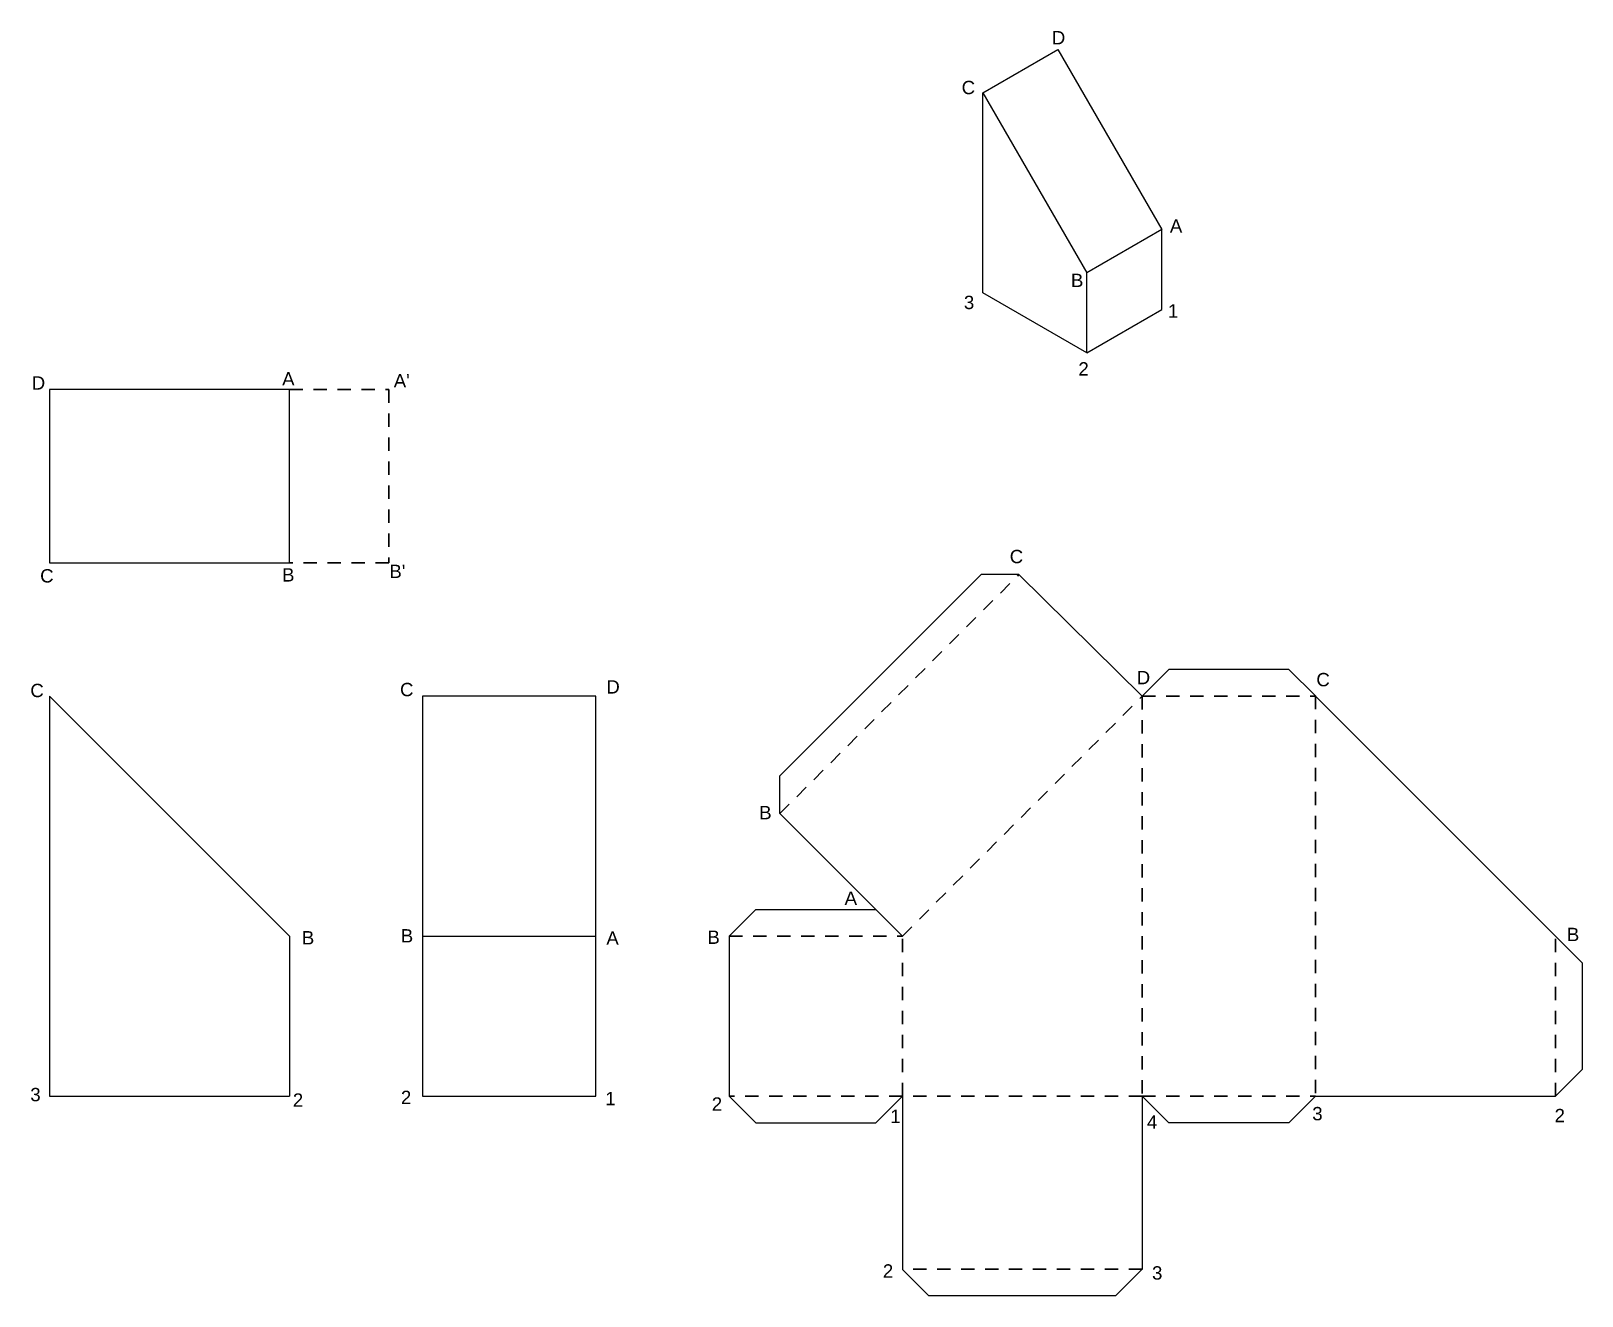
# Model space of a CAD drawing. Header units: inches. Extents: x 1.8 to 16.4, y 0.1 to 12.
import ezdxf

# ---------------------------------------------------------------- set-up
doc = ezdxf.new("R2010")
doc.units = ezdxf.units.IN
doc.header["$MEASUREMENT"] = 0
doc.linetypes.add('HIDDEN2', pattern=[0.1875, 0.125, -0.0625])
doc.layers.add('Hidden', color=7, linetype='HIDDEN2', lineweight=30)
doc.styles.get("Standard").update_dxf_attribs({"font": 'arial.ttf'})

msp = doc.modelspace()

# ---------------------------------------------------------------- linework, layer by layer
for p, q in [((10.755, 11.406), (11.459, 11.812)), ((11.459, 11.812), (12.433, 10.125)), ((10.755, 9.531), (10.755, 11.406)), ((10.755, 11.406), (11.729, 9.719)), ((12.433, 10.125), (11.729, 9.719)), ((12.433, 9.375), (12.433, 10.125)), ((11.729, 8.969), (11.729, 9.719)), ((11.729, 8.969), (10.755, 9.531)), ((11.729, 8.969), (12.433, 9.375)), ((2, 8.625), (2, 7)), ((4.25, 8.625), (2, 8.625)), ((4.25, 7), (4.25, 8.625)), ((2, 7), (4.25, 7)), ((10.738, 6.89), (8.851, 5.003)), ((11.092, 6.89), (10.738, 6.89)), ((11.092, 6.89), (12.25, 5.75)), ((12.25, 5.75), (12.5, 6)), ((13.626, 6), (12.5, 6)), ((13.875, 5.752), (13.626, 6)), ((2, 5.75), (2, 2)), ((2, 5.75), (4.25, 3.5)), ((5.5, 5.75), (5.5, 2)), ((7.125, 5.75), (5.5, 5.75)), ((7.125, 2), (7.125, 5.75)), ((16.125, 3.5), (13.875, 5.75)), ((8.851, 4.649), (8.851, 5.003)), ((10, 3.5), (8.851, 4.649)), ((8.375, 3.5), (8.625, 3.75)), ((8.625, 3.75), (9.75, 3.75)), ((10, 3.5), (9.75, 3.75)), ((4.25, 3.5), (4.25, 2)), ((5.5, 3.5), (7.125, 3.5)), ((8.375, 3.5), (8.375, 2)), ((16.125, 3.5), (16.375, 3.25)), ((16.375, 3.25), (16.375, 2.25)), ((16.125, 2), (16.375, 2.25)), ((2, 2), (4.25, 2)), ((5.5, 2), (7.125, 2)), ((8.375, 2), (8.625, 1.75)), ((10, 2), (9.75, 1.75)), ((10, 2), (10, 0.375)), ((12.25, 2), (12.25, 0.375)), ((12.25, 2), (12.5, 1.75)), ((13.875, 2), (13.625, 1.75)), ((13.875, 2), (16.125, 2)), ((8.625, 1.75), (9.75, 1.75)), ((13.625, 1.75), (12.5, 1.75)), ((10, 0.375), (10.248, 0.127)), ((12.25, 0.377), (12, 0.127)), ((12, 0.127), (10.248, 0.127))]:
    msp.add_line(p, q)
at = {"layer": 'Hidden'}
for p, q in [((4.25, 8.625), (5.182, 8.625)), ((5.182, 8.625), (5.182, 7)), ((5.182, 7), (4.25, 7)), ((8.851, 4.649), (11.092, 6.89)), ((10, 3.5), (12.25, 5.75)), ((12.25, 5.75), (12.25, 2)), ((12.25, 5.75), (13.875, 5.75)), ((13.875, 5.752), (13.875, 2)), ((8.375, 3.5), (10, 3.5)), ((10, 2), (10, 3.5)), ((16.125, 2), (16.125, 3.5)), ((10, 2), (8.375, 2)), ((12.25, 2), (10, 2)), ((12.25, 2), (13.875, 2)), ((12.25, 0.377), (10, 0.377))]:
    msp.add_line(p, q, dxfattribs=at)

# ---------------------------------------------------------------- texts
for s, p in [('D', (11.402, 11.861)), ('C', (10.556, 11.394)), ('A', (12.509, 10.096)), ('B', (11.581, 9.586)), ('3', (10.577, 9.379)), ('1', (12.491, 9.299)), ('2', (11.651, 8.756)), ('D', (1.833, 8.624)), ('A', (4.182, 8.663)), ("A'", (5.229, 8.645)), ("B'", (5.188, 6.858)), ('C', (11.007, 6.997)), ('C', (1.912, 6.816)), ('B', (4.181, 6.825)), ('D', (12.198, 5.862)), ('C', (13.883, 5.843)), ('C', (1.82, 5.741)), ('C', (5.288, 5.75)), ('D', (7.223, 5.775)), ('B', (8.657, 4.596)), ('A', (9.458, 3.794)), ('B', (4.367, 3.423)), ('B', (5.295, 3.441)), ('A', (7.223, 3.42)), ('B', (8.171, 3.428)), ('B', (16.233, 3.454)), ('3', (1.82, 1.953)), ('2', (5.296, 1.926)), ('1', (7.213, 1.915)), ('2', (4.282, 1.901)), ('2', (8.212, 1.864)), ('3', (13.845, 1.774)), ('1', (9.886, 1.749)), ('4', (12.294, 1.696)), ('2', (16.118, 1.756)), ('2', (9.817, 0.299)), ('3', (12.342, 0.281))]:
    msp.add_text(s, height=0.125).set_placement(p)

doc.saveas('drawing.dxf')
